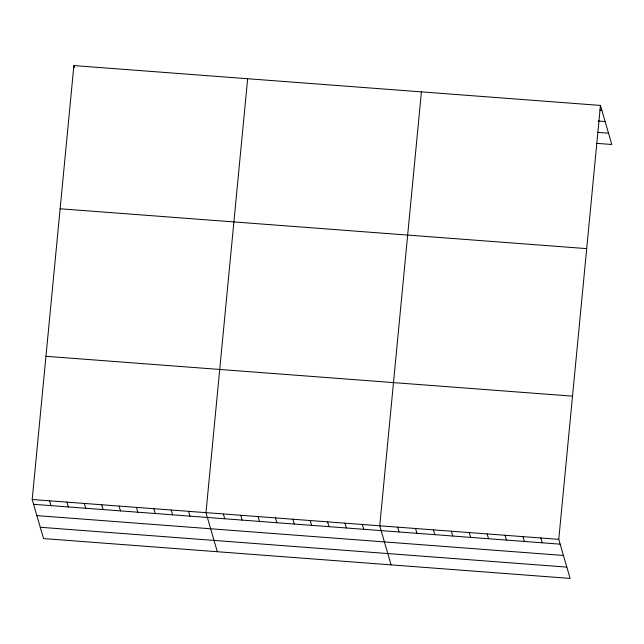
<?xml version="1.0" encoding="UTF-8"?>
<svg xmlns="http://www.w3.org/2000/svg" width="644" height="644" viewBox="0 0 644 644"><rect width="100%" height="100%" fill="white"/><g stroke="black" fill="none" stroke-linecap="round" stroke-linejoin="round"><path stroke-width="0.97" d="M600.45 105.423L558.767 539.342L570.117 578.417L43.551 538.577L32.2 499.503L73.883 65.583L600.45 105.423L611.8 144.498L596.883 143.362M247.65 78.729L205.967 512.648L217.318 551.723M421.418 91.875L379.735 525.794L391.085 564.869M599.854 110.084L601.842 110.229M598.171 121.016L605.135 121.539M597.576 132.358L608.516 133.187M60.125 208.777L586.692 248.616M45.957 356.309L572.524 396.149M32.2 499.503L558.767 539.342M33.601 504.316L560.167 544.156M36.885 515.627L563.452 555.458M40.266 527.275L566.833 567.106M540.863 537.99L542.264 542.795M522.96 536.629L524.361 541.443M505.057 535.277L506.458 540.091M487.154 533.924L488.555 538.738M469.251 532.572L470.651 537.378M451.347 531.211L452.748 536.025M433.444 529.859L434.845 534.673M415.541 528.507L416.942 533.321M397.638 527.154L399.038 531.96M362.355 524.482L363.755 529.296M344.983 523.169L346.375 527.983M327.603 521.849L329.004 526.663M310.231 520.537L311.624 525.351M292.851 519.225L294.252 524.039M275.471 517.913L276.872 522.719M258.099 516.593L259.492 521.407M240.719 515.281L242.12 520.094M223.347 513.968L224.74 518.774M73.883 65.583L74.438 67.507M188.587 511.336L189.988 516.15M171.215 510.024L172.608 514.838M153.835 508.704L155.236 513.518M136.464 507.392L137.856 512.205M119.084 506.079L120.484 510.893M101.704 504.767L103.104 509.573M84.332 503.447L85.724 508.261M66.952 502.135L68.353 506.949M49.58 500.823L50.973 505.629"/></g></svg>
